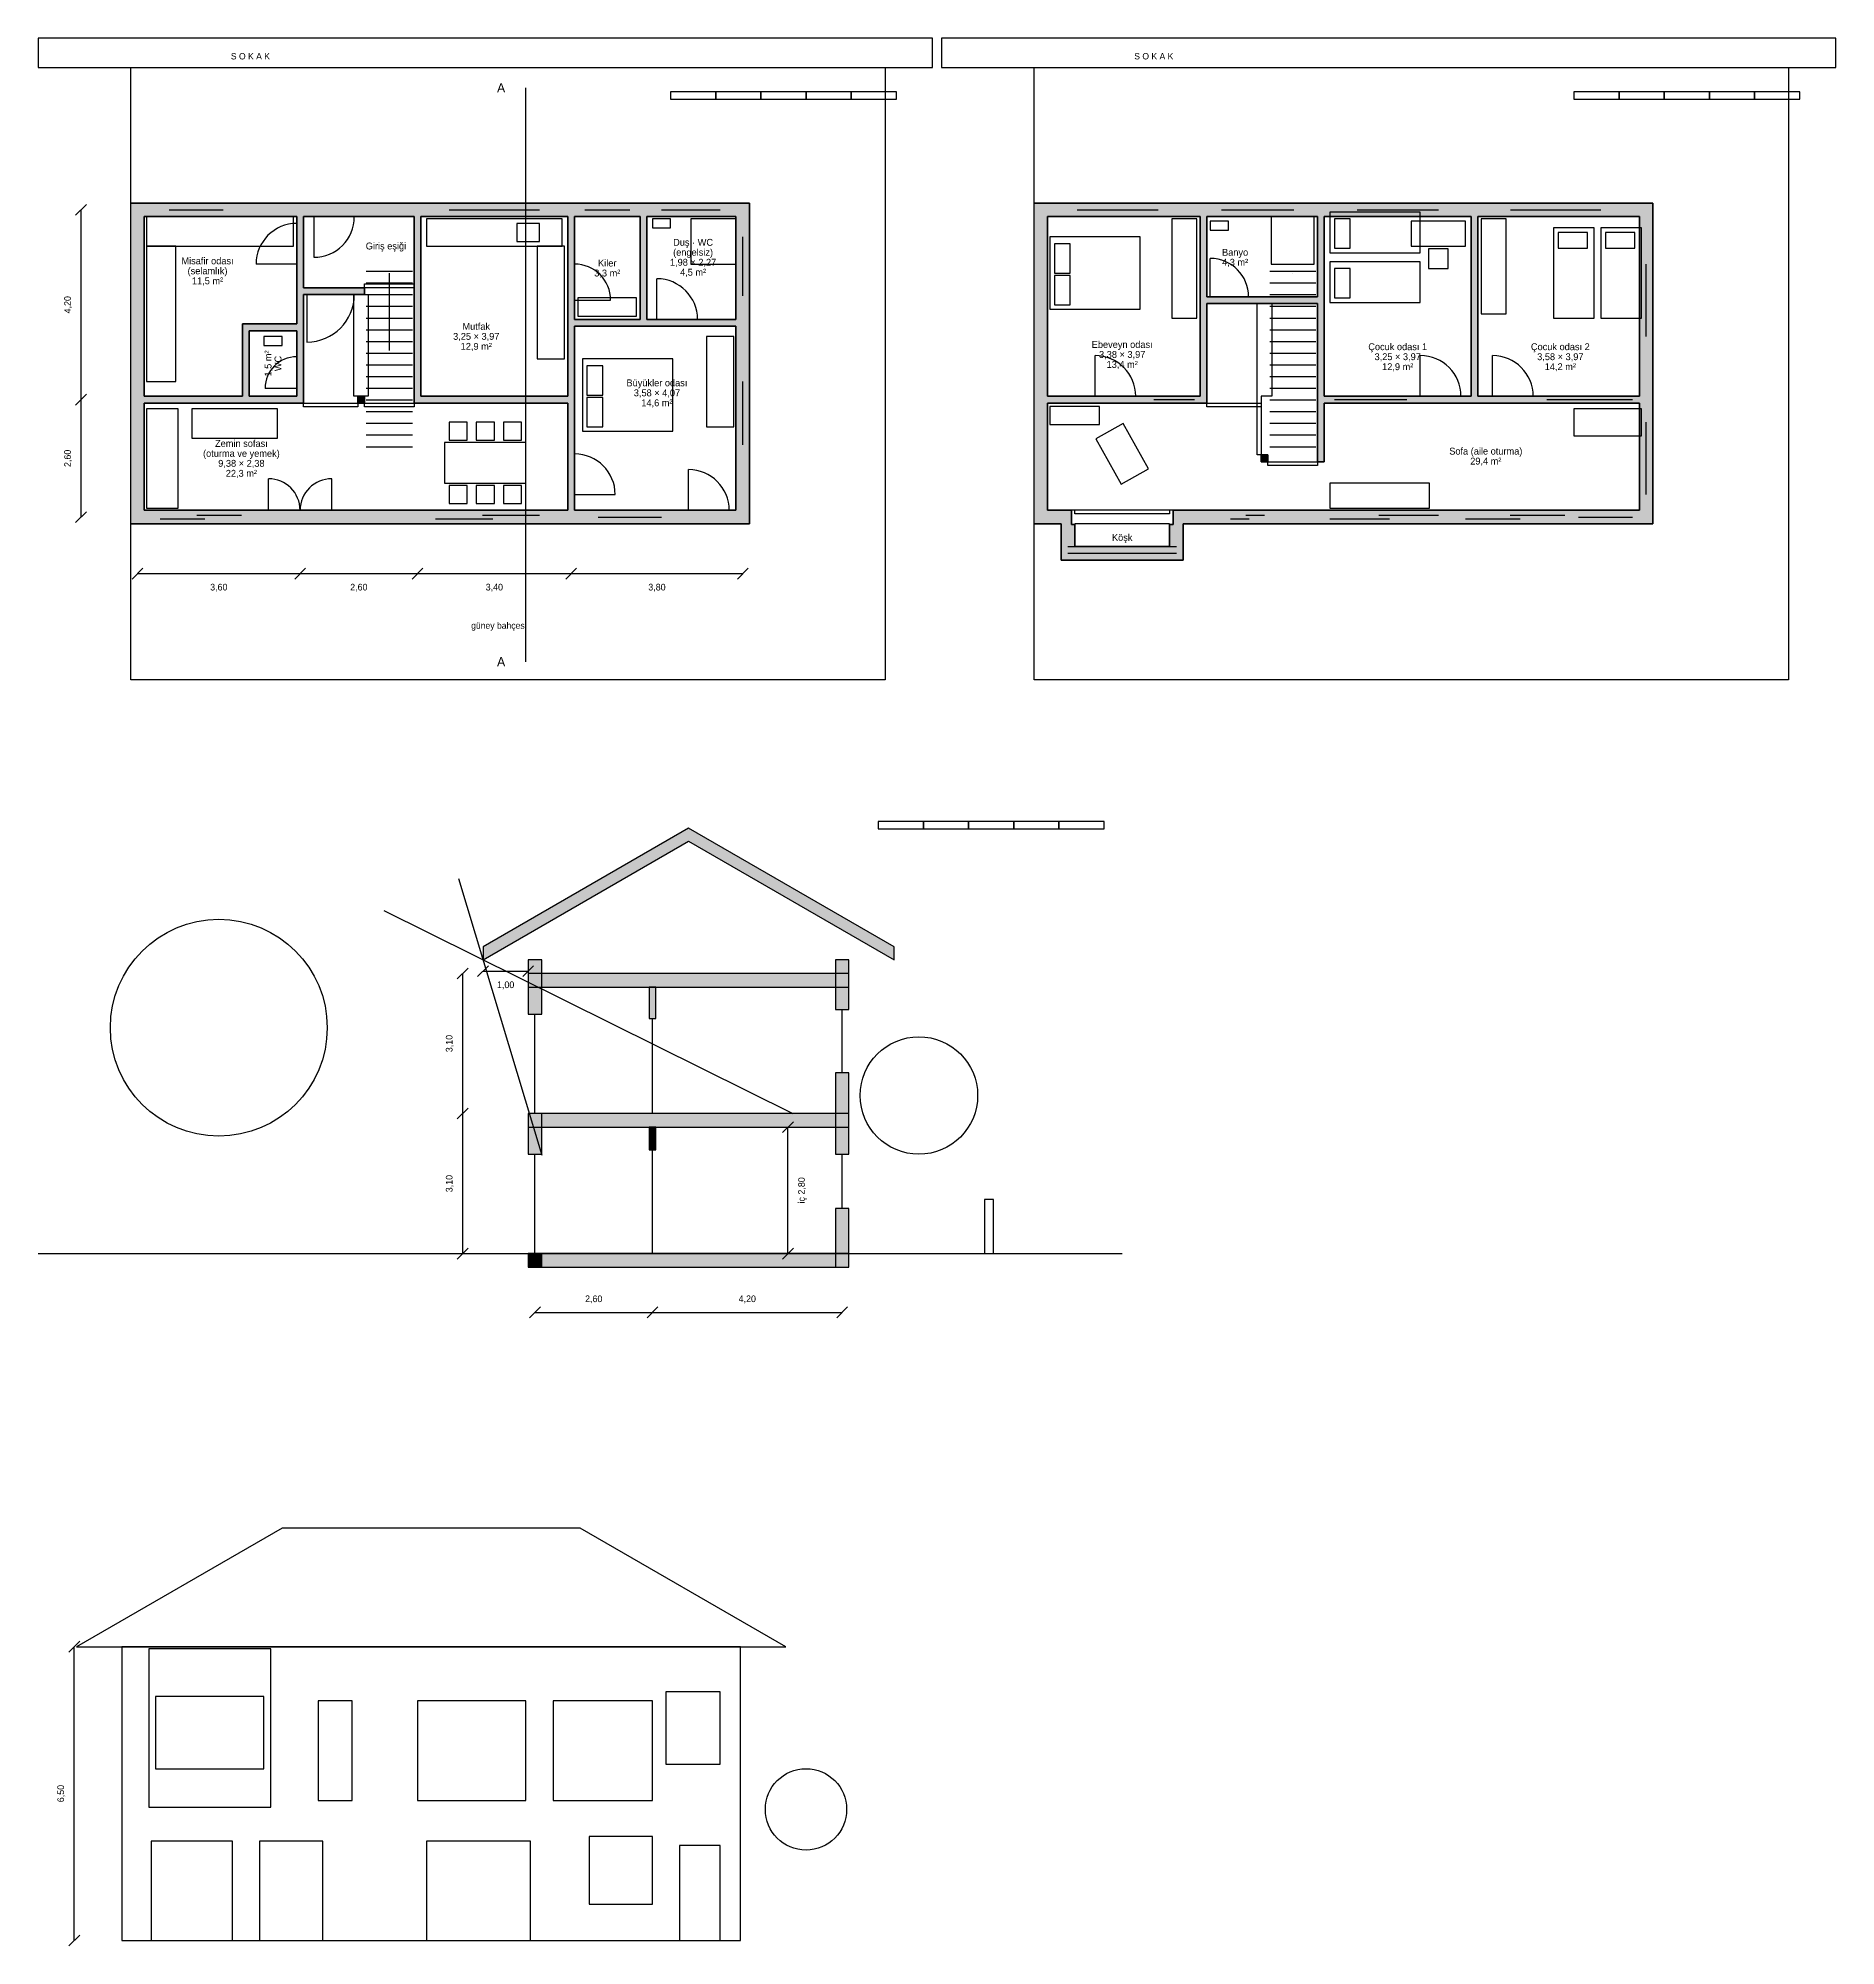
# Model space of a CAD drawing. Header units: metres. Extents: x 1.4 to 41.2, y 12.5 to 54.7.
import ezdxf
from ezdxf.enums import TextEntityAlignment as Align

# ---------------------------------------------------------------- set-up
doc = ezdxf.new("R2010")
doc.units = ezdxf.units.M
for name, color, linetype in [('ACIKLIK', 5, 'Continuous'), ('AKS', 1, 'Continuous'), ('DUVAR', 7, 'Continuous'), ('GORUNUS', 8, 'Continuous'), ('GUNES', 30, 'Continuous'), ('KESIT', 7, 'Continuous'), ('MOBILYA', 9, 'Continuous'), ('ODA', 8, 'Continuous'), ('OLCU', 3, 'Continuous'), ('PEYZAJ', 3, 'Continuous'), ('YAZI', 7, 'Continuous')]:
    doc.layers.add(name, color=color, linetype=linetype)

msp = doc.modelspace()

# ---------------------------------------------------------------- hatches: boundary and pattern name
at = {"layer": 'DUVAR'}
h = msp.add_hatch(color=250, dxfattribs=at)
h.paths.add_polyline_path([(3.45, 51.05), (17.15, 51.05), (17.15, 43.95), (3.45, 43.95), (3.45, 51.05)])
h.paths.add_polyline_path([(3.75, 44.25), (13.125, 44.25), (13.125, 46.625), (9.725, 46.625), (9.725, 46.775), (9.725, 46.86), (9.725, 48.94), (9.725, 49.025), (9.725, 49.175), (9.725, 49.26), (9.725, 50.75), (7.275, 50.75), (7.275, 49.175), (8.625, 49.175), (8.625, 49.025), (8.475, 49.025), (8.39, 49.025), (7.275, 49.025), (7.275, 46.86), (7.275, 46.775), (7.275, 46.625), (3.75, 46.625), (3.75, 44.25)], flags=16)
h.paths.add_polyline_path([(16.85, 44.25), (16.85, 48.325), (13.275, 48.325), (13.275, 44.25), (16.85, 44.25)], flags=16)
h.paths.add_polyline_path([(7.125, 48.225), (6.075, 48.225), (6.075, 46.775), (7.125, 46.775), (7.125, 48.225)], flags=16)
h.paths.add_polyline_path([(7.125, 50.75), (3.75, 50.75), (3.75, 46.775), (5.925, 46.775), (5.925, 48.375), (7.125, 48.375), (7.125, 50.75)], flags=16)
h.paths.add_polyline_path([(13.125, 50.75), (9.875, 50.75), (9.875, 46.775), (13.125, 46.775), (13.125, 50.75)], flags=16)
h.paths.add_polyline_path([(14.725, 50.75), (13.275, 50.75), (13.275, 48.475), (14.725, 48.475), (14.725, 50.75)], flags=16)
h.paths.add_polyline_path([(16.85, 48.475), (16.85, 50.75), (14.875, 50.75), (14.875, 48.475), (16.85, 48.475)], flags=16)
h = msp.add_hatch(color=250, dxfattribs=at)
h.paths.add_polyline_path([(23.45, 51.05), (37.15, 51.05), (37.15, 43.95), (26.75, 43.95), (26.75, 43.15), (24.05, 43.15), (24.05, 43.95), (23.45, 43.95), (23.45, 51.05)])
h.paths.add_polyline_path([(24.35, 43.94), (24.35, 43.45), (26.45, 43.45), (26.45, 43.94), (26.525, 43.94), (26.525, 44.25), (36.85, 44.25), (36.85, 46.625), (29.875, 46.625), (29.875, 45.325), (29.725, 45.325), (29.725, 45.475), (29.725, 45.56), (29.725, 48.825), (28.71, 48.825), (28.625, 48.825), (28.475, 48.825), (28.39, 48.825), (27.275, 48.825), (27.275, 46.86), (27.275, 46.775), (27.275, 46.625), (23.75, 46.625), (23.75, 44.25), (24.275, 44.25), (24.275, 43.94), (24.35, 43.94)], flags=16)
h.paths.add_polyline_path([(27.125, 50.75), (23.75, 50.75), (23.75, 46.775), (27.125, 46.775), (27.125, 50.75)], flags=16)
h.paths.add_polyline_path([(33.125, 50.75), (29.875, 50.75), (29.875, 46.775), (33.125, 46.775), (33.125, 50.75)], flags=16)
h.paths.add_polyline_path([(36.85, 50.75), (33.275, 50.75), (33.275, 46.775), (36.85, 46.775), (36.85, 50.75)], flags=16)
h.paths.add_polyline_path([(29.725, 50.75), (27.275, 50.75), (27.275, 48.975), (29.725, 48.975), (29.725, 50.75)], flags=16)
for points in [[(8.625, 46.625), (8.475, 46.625), (8.475, 46.775), (8.625, 46.775), (8.625, 46.625)], [(28.475, 45.325), (28.475, 45.475), (28.625, 45.475), (28.625, 45.325), (28.475, 45.325)]]:
    msp.add_hatch(color=250, dxfattribs=at).paths.add_polyline_path(points)
at = {"layer": 'KESIT'}
for points in [[(11.25, 34.3), (15.8, 36.927), (20.35, 34.3), (20.35, 34.589), (15.8, 37.216), (11.25, 34.589), (11.25, 34.3)], [(12.55, 33.1), (12.55, 34.3), (12.25, 34.3), (12.25, 33.1), (12.55, 33.1)], [(19.35, 33.2), (19.35, 34.3), (19.05, 34.3), (19.05, 33.2), (19.35, 33.2)], [(19.35, 33.7), (19.35, 34), (12.25, 34), (12.25, 33.7), (19.35, 33.7)], [(15.075, 33), (15.075, 33.7), (14.925, 33.7), (14.925, 33), (15.075, 33)], [(19.35, 30), (19.35, 31.8), (19.05, 31.8), (19.05, 30), (19.35, 30)], [(12.55, 30), (12.55, 30.9), (12.25, 30.9), (12.25, 30), (12.55, 30)], [(19.35, 30.6), (19.35, 30.9), (12.25, 30.9), (12.25, 30.6), (19.35, 30.6)], [(15.075, 30.1), (15.075, 30.6), (14.925, 30.6), (14.925, 30.1), (15.075, 30.1)], [(19.35, 27.5), (19.35, 28.8), (19.05, 28.8), (19.05, 27.5), (19.35, 27.5)], [(19.35, 27.5), (19.35, 27.8), (12.25, 27.8), (12.25, 27.5), (19.35, 27.5)], [(12.55, 27.5), (12.55, 27.8), (12.25, 27.8), (12.25, 27.5), (12.55, 27.5)]]:
    msp.add_hatch(color=250, dxfattribs=at).paths.add_polyline_path(points)

# ---------------------------------------------------------------- linework, layer by layer
at = {"layer": 'ACIKLIK'}
for points in [[(4.3, 51.05), (5.5, 51.05)], [(4.3, 50.9), (5.5, 50.9)], [(4.3, 50.75), (5.5, 50.75)], [(7.5, 50.75), (7.5, 49.85)], [(10.5, 51.05), (12.5, 51.05)], [(10.5, 50.9), (12.5, 50.9)], [(10.5, 50.75), (12.5, 50.75)], [(13.5, 51.05), (14.5, 51.05)], [(13.5, 50.9), (14.5, 50.9)], [(13.5, 50.75), (14.5, 50.75)], [(15.2, 51.05), (16.5, 51.05)], [(15.2, 50.9), (16.5, 50.9)], [(15.2, 50.75), (16.5, 50.75)], [(24.4, 51.05), (26.2, 51.05)], [(24.4, 50.9), (26.2, 50.9)], [(24.4, 50.75), (26.2, 50.75)], [(27.6, 51.05), (29.2, 51.05)], [(27.6, 50.9), (29.2, 50.9)], [(27.6, 50.75), (29.2, 50.75)], [(30.6, 51.05), (32.4, 51.05)], [(30.6, 50.9), (32.4, 50.9)], [(30.6, 50.75), (32.4, 50.75)], [(34, 51.05), (36, 51.05)], [(34, 50.9), (36, 50.9)], [(34, 50.75), (36, 50.75)], [(16.85, 49), (16.85, 50.3)], [(17, 49), (17, 50.3)], [(17.15, 49), (17.15, 50.3)], [(27.35, 48.975), (27.35, 49.825)], [(7.125, 49.7), (6.225, 49.7)], [(36.85, 48.1), (36.85, 49.7)], [(37, 48.1), (37, 49.7)], [(37.15, 48.1), (37.15, 49.7)], [(7.35, 49.025), (7.35, 47.975)], [(15.1, 48.475), (15.1, 49.375)], [(13.275, 48.9), (14.075, 48.9)], [(24.8, 46.775), (24.8, 47.675)], [(32, 46.775), (32, 47.675)], [(33.6, 46.775), (33.6, 47.675)], [(7.125, 46.95), (6.425, 46.95)], [(16.85, 45.7), (16.85, 47.1)], [(17, 45.7), (17, 47.1)], [(17.15, 45.7), (17.15, 47.1)], [(26.1, 46.775), (27, 46.775)], [(26.1, 46.7), (27, 46.7)], [(26.1, 46.625), (27, 46.625)], [(30.1, 46.775), (31.7, 46.775)], [(30.1, 46.7), (31.7, 46.7)], [(30.1, 46.625), (31.7, 46.625)], [(34.8, 46.775), (36.7, 46.775)], [(34.8, 46.7), (36.7, 46.7)], [(34.8, 46.625), (36.7, 46.625)], [(36.85, 44.6), (36.85, 46.2)], [(37, 44.6), (37, 46.2)], [(37.15, 44.6), (37.15, 46.2)], [(6.5, 44.25), (6.5, 44.95)], [(7.9, 44.25), (7.9, 44.95)], [(15.8, 44.25), (15.8, 45.15)], [(13.275, 44.6), (14.175, 44.6)], [(4.1, 44.06), (5.09, 44.06)], [(4.91, 44.14), (5.9, 44.14)], [(10.2, 44.06), (11.465, 44.06)], [(11.235, 44.14), (12.5, 44.14)], [(13.8, 44.25), (15.2, 44.25)], [(13.8, 44.1), (15.2, 44.1)], [(13.8, 43.95), (15.2, 43.95)], [(27.8, 44.06), (28.212, 44.06)], [(28.137, 44.14), (28.55, 44.14)], [(30, 44.06), (31.32, 44.06)], [(31.08, 44.14), (32.4, 44.14)], [(33, 44.06), (34.21, 44.06)], [(33.99, 44.14), (35.2, 44.14)], [(35.5, 44.25), (36.7, 44.25)], [(35.5, 44.1), (36.7, 44.1)], [(35.5, 43.95), (36.7, 43.95)], [(24.2, 43.45), (26.6, 43.45)], [(24.2, 43.3), (26.6, 43.3)], [(24.2, 43.15), (26.6, 43.15)], [(12.4, 30.9), (12.4, 33.1)], [(15, 30.9), (15, 33)], [(19.2, 31.8), (19.2, 33.2)], [(12.4, 27.8), (12.4, 30)], [(15, 27.8), (15, 30.1)], [(19.2, 28.8), (19.2, 30)]]:
    msp.add_lwpolyline(points, dxfattribs=at)
for centre, radius, start, end in [((7.5, 50.75), 0.9, 270, 360), ((7.125, 49.7), 0.9, 90, 180), ((27.35, 48.975), 0.85, 0, 90), ((13.275, 48.9), 0.8, 0, 90), ((7.35, 49.025), 1.05, 270, 360), ((15.1, 48.475), 0.9, 0, 90), ((7.125, 46.95), 0.7, 90, 180), ((24.8, 46.775), 0.9, 0, 90), ((32, 46.775), 0.9, 0, 90), ((33.6, 46.775), 0.9, 0, 90), ((13.275, 44.6), 0.9, 0, 90), ((6.5, 44.25), 0.7, 0, 90), ((7.9, 44.25), 0.7, 90, 180), ((15.8, 44.25), 0.9, 0, 90)]:
    msp.add_arc(centre, radius, start, end, dxfattribs=at)
at = {"layer": 'AKS'}
msp.add_lwpolyline([(12.2, 40.9), (12.2, 53.6)], dxfattribs=at)
at = {"layer": 'DUVAR'}
for points in [[(3.45, 51.05), (17.15, 51.05), (17.15, 43.95), (3.45, 43.95), (3.45, 51.05)], [(3.75, 44.25), (13.125, 44.25), (13.125, 46.625), (9.725, 46.625), (9.725, 46.775), (9.725, 46.86), (9.725, 48.94), (9.725, 49.025), (9.725, 49.175), (9.725, 49.26), (9.725, 50.75), (7.275, 50.75), (7.275, 49.175), (8.625, 49.175), (8.625, 49.025), (8.475, 49.025), (8.39, 49.025), (7.275, 49.025), (7.275, 46.86), (7.275, 46.775), (7.275, 46.625), (3.75, 46.625), (3.75, 44.25)], [(7.125, 50.75), (3.75, 50.75), (3.75, 46.775), (5.925, 46.775), (5.925, 48.375), (7.125, 48.375), (7.125, 50.75)], [(13.125, 50.75), (9.875, 50.75), (9.875, 46.775), (13.125, 46.775), (13.125, 50.75)], [(14.725, 50.75), (13.275, 50.75), (13.275, 48.475), (14.725, 48.475), (14.725, 50.75)], [(16.85, 48.475), (16.85, 50.75), (14.875, 50.75), (14.875, 48.475), (16.85, 48.475)], [(23.45, 51.05), (37.15, 51.05), (37.15, 43.95), (26.75, 43.95), (26.75, 43.15), (24.05, 43.15), (24.05, 43.95), (23.45, 43.95), (23.45, 51.05)], [(27.125, 50.75), (23.75, 50.75), (23.75, 46.775), (27.125, 46.775), (27.125, 50.75)], [(29.725, 50.75), (27.275, 50.75), (27.275, 48.975), (29.725, 48.975), (29.725, 50.75)], [(33.125, 50.75), (29.875, 50.75), (29.875, 46.775), (33.125, 46.775), (33.125, 50.75)], [(36.85, 50.75), (33.275, 50.75), (33.275, 46.775), (36.85, 46.775), (36.85, 50.75)], [(24.35, 43.94), (24.35, 43.45), (26.45, 43.45), (26.45, 43.94), (26.525, 43.94), (26.525, 44.25), (36.85, 44.25), (36.85, 46.625), (29.875, 46.625), (29.875, 45.325), (29.725, 45.325), (29.725, 45.475), (29.725, 45.56), (29.725, 48.825), (28.71, 48.825), (28.625, 48.825), (28.475, 48.825), (28.39, 48.825), (27.275, 48.825), (27.275, 46.86), (27.275, 46.775), (27.275, 46.625), (23.75, 46.625), (23.75, 44.25), (24.275, 44.25), (24.275, 43.94), (24.35, 43.94)], [(7.125, 48.225), (6.075, 48.225), (6.075, 46.775), (7.125, 46.775), (7.125, 48.225)], [(16.85, 44.25), (16.85, 48.325), (13.275, 48.325), (13.275, 44.25), (16.85, 44.25)], [(8.625, 46.625), (8.475, 46.625), (8.475, 46.775), (8.625, 46.775), (8.625, 46.625)], [(28.475, 45.325), (28.475, 45.475), (28.625, 45.475), (28.625, 45.325), (28.475, 45.325)]]:
    msp.add_lwpolyline(points, close=True, dxfattribs=at)
at = {"layer": 'GORUNUS'}
for points in [[(22.55, 27.8), (22.55, 29), (22.35, 29), (22.35, 27.8), (22.55, 27.8)], [(2.25, 19.1), (17.95, 19.1), (13.4, 21.727), (6.8, 21.727), (2.25, 19.1)], [(16.95, 12.6), (16.95, 19.1), (3.25, 19.1), (3.25, 12.6), (16.95, 12.6)], [(6.55, 15.55), (6.55, 19.05), (3.85, 19.05), (3.85, 15.55), (6.55, 15.55)], [(6.4, 16.4), (6.4, 18), (4, 18), (4, 16.4), (6.4, 16.4)], [(8.35, 15.7), (8.35, 17.9), (7.6, 17.9), (7.6, 15.7), (8.35, 15.7)], [(12.2, 15.7), (12.2, 17.9), (9.8, 17.9), (9.8, 15.7), (12.2, 15.7)], [(15, 15.7), (15, 17.9), (12.8, 17.9), (12.8, 15.7), (15, 15.7)], [(16.5, 16.5), (16.5, 18.1), (15.3, 18.1), (15.3, 16.5), (16.5, 16.5)], [(5.7, 12.6), (5.7, 14.8), (3.9, 14.8), (3.9, 12.6), (5.7, 12.6)], [(7.7, 12.6), (7.7, 14.8), (6.3, 14.8), (6.3, 12.6), (7.7, 12.6)], [(12.3, 12.6), (12.3, 14.8), (10, 14.8), (10, 12.6), (12.3, 12.6)], [(15, 13.4), (15, 14.9), (13.6, 14.9), (13.6, 13.4), (15, 13.4)], [(16.5, 12.6), (16.5, 14.7), (15.6, 14.7), (15.6, 12.6), (16.5, 12.6)]]:
    msp.add_lwpolyline(points, close=True, dxfattribs=at)
at = {"layer": 'GUNES'}
for points in [[(10.708, 36.1), (12.55, 29.981)], [(9.05, 35.391), (18.108, 30.9)]]:
    msp.add_lwpolyline(points, dxfattribs=at)
at = {"layer": 'KESIT'}
for points in [[(11.25, 34.3), (15.8, 36.927), (20.35, 34.3), (20.35, 34.589), (15.8, 37.216), (11.25, 34.589), (11.25, 34.3)], [(12.55, 33.1), (12.55, 34.3), (12.25, 34.3), (12.25, 33.1), (12.55, 33.1)], [(19.35, 33.2), (19.35, 34.3), (19.05, 34.3), (19.05, 33.2), (19.35, 33.2)], [(19.35, 33.7), (19.35, 34), (12.25, 34), (12.25, 33.7), (19.35, 33.7)], [(15.075, 33), (15.075, 33.7), (14.925, 33.7), (14.925, 33), (15.075, 33)], [(19.35, 30), (19.35, 31.8), (19.05, 31.8), (19.05, 30), (19.35, 30)], [(12.55, 30), (12.55, 30.9), (12.25, 30.9), (12.25, 30), (12.55, 30)], [(19.35, 30.6), (19.35, 30.9), (12.25, 30.9), (12.25, 30.6), (19.35, 30.6)], [(15.075, 30.1), (15.075, 30.6), (14.925, 30.6), (14.925, 30.1), (15.075, 30.1)], [(19.35, 27.5), (19.35, 28.8), (19.05, 28.8), (19.05, 27.5), (19.35, 27.5)], [(19.35, 27.5), (19.35, 27.8), (12.25, 27.8), (12.25, 27.5), (19.35, 27.5)], [(12.55, 27.5), (12.55, 27.8), (12.25, 27.8), (12.25, 27.5), (12.55, 27.5)]]:
    msp.add_lwpolyline(points, close=True, dxfattribs=at)
msp.add_lwpolyline([(1.4, 27.8), (25.4, 27.8)], dxfattribs=at)
at = {"layer": 'MOBILYA'}
for points in [[(7.05, 50.1), (7.05, 50.75), (3.8, 50.75), (3.8, 50.1), (7.05, 50.1)], [(13, 50.1), (13, 50.7), (10, 50.7), (10, 50.1), (13, 50.1)], [(15.4, 50.5), (15.4, 50.7), (15, 50.7), (15, 50.5), (15.4, 50.5)], [(16.85, 49.7), (16.85, 50.7), (15.85, 50.7), (15.85, 49.7), (16.85, 49.7)], [(27.05, 48.5), (27.05, 50.7), (26.5, 50.7), (26.5, 48.5), (27.05, 48.5)], [(29.65, 49.7), (29.65, 50.75), (28.7, 50.75), (28.7, 49.7), (29.65, 49.7)], [(32, 49.95), (32, 50.85), (30, 50.85), (30, 49.95), (32, 49.95)], [(30.45, 50.05), (30.45, 50.7), (30.1, 50.7), (30.1, 50.05), (30.45, 50.05)], [(33.9, 48.6), (33.9, 50.7), (33.35, 50.7), (33.35, 48.6), (33.9, 48.6)], [(12.5, 50.2), (12.5, 50.6), (12, 50.6), (12, 50.2), (12.5, 50.2)], [(25.8, 48.7), (25.8, 50.3), (23.8, 50.3), (23.8, 48.7), (25.8, 48.7)], [(27.75, 50.45), (27.75, 50.65), (27.35, 50.65), (27.35, 50.45), (27.75, 50.45)], [(33, 50.1), (33, 50.65), (31.8, 50.65), (31.8, 50.1), (33, 50.1)], [(35.85, 48.5), (35.85, 50.5), (34.95, 50.5), (34.95, 48.5), (35.85, 48.5)], [(35.7, 50.05), (35.7, 50.4), (35.05, 50.4), (35.05, 50.05), (35.7, 50.05)], [(36.9, 48.5), (36.9, 50.5), (36, 50.5), (36, 48.5), (36.9, 48.5)], [(36.75, 50.05), (36.75, 50.4), (36.1, 50.4), (36.1, 50.05), (36.75, 50.05)], [(4.45, 47.1), (4.45, 50.1), (3.8, 50.1), (3.8, 47.1), (4.45, 47.1)], [(13.05, 47.6), (13.05, 50.1), (12.45, 50.1), (12.45, 47.6), (13.05, 47.6)], [(24.25, 49.5), (24.25, 50.15), (23.9, 50.15), (23.9, 49.5), (24.25, 49.5)], [(32.62, 49.6), (32.62, 50.04), (32.18, 50.04), (32.18, 49.6), (32.62, 49.6)], [(24.25, 48.8), (24.25, 49.45), (23.9, 49.45), (23.9, 48.8), (24.25, 48.8)], [(32, 48.85), (32, 49.75), (30, 49.75), (30, 48.85), (32, 48.85)], [(30.45, 48.95), (30.45, 49.6), (30.1, 49.6), (30.1, 48.95), (30.45, 48.95)], [(14.65, 48.55), (14.65, 48.95), (13.35, 48.95), (13.35, 48.55), (14.65, 48.55)], [(6.8, 47.9), (6.8, 48.1), (6.4, 48.1), (6.4, 47.9), (6.8, 47.9)], [(16.8, 46.1), (16.8, 48.1), (16.2, 48.1), (16.2, 46.1), (16.8, 46.1)], [(15.45, 46), (15.45, 47.6), (13.45, 47.6), (13.45, 46), (15.45, 46)], [(13.9, 46.8), (13.9, 47.45), (13.55, 47.45), (13.55, 46.8), (13.9, 46.8)], [(4.5, 44.3), (4.5, 46.5), (3.8, 46.5), (3.8, 44.3), (4.5, 44.3)], [(6.7, 45.85), (6.7, 46.5), (4.8, 46.5), (4.8, 45.85), (6.7, 45.85)], [(13.9, 46.1), (13.9, 46.75), (13.55, 46.75), (13.55, 46.1), (13.9, 46.1)], [(24.9, 46.15), (24.9, 46.55), (23.8, 46.55), (23.8, 46.15), (24.9, 46.15)], [(36.9, 45.9), (36.9, 46.5), (35.4, 46.5), (35.4, 45.9), (36.9, 45.9)], [(10.9, 45.8), (10.9, 46.2), (10.5, 46.2), (10.5, 45.8), (10.9, 45.8)], [(11.5, 45.8), (11.5, 46.2), (11.1, 46.2), (11.1, 45.8), (11.5, 45.8)], [(12.1, 45.8), (12.1, 46.2), (11.7, 46.2), (11.7, 45.8), (12.1, 45.8)], [(25.425, 46.173), (24.814, 45.831), (25.375, 44.827), (25.986, 45.169), (25.425, 46.173)], [(12.2, 44.85), (12.2, 45.75), (10.4, 45.75), (10.4, 44.85), (12.2, 44.85)], [(10.9, 44.4), (10.9, 44.8), (10.5, 44.8), (10.5, 44.4), (10.9, 44.4)], [(11.5, 44.4), (11.5, 44.8), (11.1, 44.8), (11.1, 44.4), (11.5, 44.4)], [(12.1, 44.4), (12.1, 44.8), (11.7, 44.8), (11.7, 44.4), (12.1, 44.4)], [(32.2, 44.3), (32.2, 44.85), (30, 44.85), (30, 44.3), (32.2, 44.3)], [(26.45, 43.45), (26.45, 43.95), (24.35, 43.95), (24.35, 43.45), (26.45, 43.45)]]:
    msp.add_lwpolyline(points, close=True, dxfattribs=at)
for points in [[(8.665, 49.541), (9.685, 49.541)], [(9.175, 49.5), (9.175, 47.79)], [(28.665, 49.541), (29.685, 49.541)], [(29.175, 49.5), (29.175, 49.5)], [(8.665, 49.282), (9.685, 49.282)], [(8.665, 49.024), (9.685, 49.024)], [(28.665, 49.282), (29.685, 49.282)], [(28.665, 49.024), (29.685, 49.024)], [(8.665, 48.765), (9.685, 48.765)], [(28.665, 48.765), (29.685, 48.765)], [(8.665, 48.506), (9.685, 48.506)], [(8.665, 48.247), (9.685, 48.247)], [(28.665, 48.506), (29.685, 48.506)], [(28.665, 48.247), (29.685, 48.247)], [(8.665, 47.988), (9.685, 47.988)], [(8.665, 47.729), (9.685, 47.729)], [(28.665, 47.988), (29.685, 47.988)], [(28.665, 47.729), (29.685, 47.729)], [(8.665, 47.471), (9.685, 47.471)], [(28.665, 47.471), (29.685, 47.471)], [(8.665, 47.212), (9.685, 47.212)], [(8.665, 46.953), (9.685, 46.953)], [(28.665, 47.212), (29.685, 47.212)], [(28.665, 46.953), (29.685, 46.953)], [(8.665, 46.694), (9.685, 46.694)], [(28.665, 46.694), (29.685, 46.694)], [(8.665, 46.435), (9.685, 46.435)], [(8.665, 46.176), (9.685, 46.176)], [(28.665, 46.435), (29.685, 46.435)], [(28.665, 46.176), (29.685, 46.176)], [(8.665, 45.918), (9.685, 45.918)], [(8.665, 45.659), (9.685, 45.659)], [(28.665, 45.918), (29.685, 45.918)], [(28.665, 45.659), (29.685, 45.659)]]:
    msp.add_lwpolyline(points, dxfattribs=at)
at = {"layer": 'ODA'}
for points in [[(3.75, 46.775), (3.75, 50.75), (7.125, 50.75), (7.125, 48.375), (5.925, 48.375), (5.925, 46.775), (3.75, 46.775)], [(7.275, 49.175), (7.275, 50.75), (9.725, 50.75), (9.725, 49.175), (7.275, 49.175)], [(9.875, 46.775), (9.875, 50.75), (13.125, 50.75), (13.125, 46.775), (9.875, 46.775)], [(13.275, 48.475), (13.275, 50.75), (14.725, 50.75), (14.725, 48.475), (13.275, 48.475)], [(14.875, 48.475), (14.875, 50.75), (16.85, 50.75), (16.85, 48.475), (14.875, 48.475)], [(23.75, 46.775), (23.75, 50.75), (27.125, 50.75), (27.125, 46.775), (23.75, 46.775)], [(27.275, 48.975), (27.275, 50.75), (29.725, 50.75), (29.725, 48.975), (27.275, 48.975)], [(29.875, 46.775), (29.875, 50.75), (33.125, 50.75), (33.125, 46.775), (29.875, 46.775)], [(33.275, 46.775), (33.275, 50.75), (36.85, 50.75), (36.85, 46.775), (33.275, 46.775)], [(8.475, 46.54), (7.275, 46.54), (7.275, 46.775), (7.275, 46.86), (7.275, 49.025), (8.39, 49.025), (8.475, 49.025), (8.71, 49.025), (8.71, 46.775), (8.475, 46.775), (8.475, 46.54)], [(9.725, 46.775), (9.725, 46.54), (8.625, 46.54), (8.625, 46.775), (8.39, 46.775), (8.39, 49.025), (8.625, 49.025), (8.625, 49.26), (9.725, 49.26), (9.725, 49.025), (9.725, 48.94), (9.725, 46.86), (9.725, 46.775)], [(28.475, 46.54), (27.275, 46.54), (27.275, 46.775), (27.275, 46.86), (27.275, 48.825), (28.39, 48.825), (28.475, 48.825), (28.71, 48.825), (28.71, 46.775), (28.475, 46.775), (28.475, 46.54)], [(29.725, 45.24), (28.625, 45.24), (28.625, 45.475), (28.39, 45.475), (28.39, 48.825), (28.625, 48.825), (28.71, 48.825), (29.725, 48.825), (29.725, 45.56), (29.725, 45.475), (29.725, 45.24)], [(6.075, 46.775), (6.075, 48.225), (7.125, 48.225), (7.125, 46.775), (6.075, 46.775)], [(13.275, 48.325), (16.85, 48.325), (16.85, 44.25), (13.275, 44.25), (13.275, 48.325)], [(13.125, 46.625), (13.125, 44.25), (3.75, 44.25), (3.75, 46.625), (13.125, 46.625)], [(29.875, 46.625), (36.85, 46.625), (36.85, 44.25), (26.45, 44.25), (26.45, 44.175), (24.35, 44.175), (24.35, 44.25), (23.75, 44.25), (23.75, 46.625), (28.475, 46.625), (28.475, 45.325), (29.875, 45.325), (29.875, 46.625)], [(26.45, 43.45), (24.35, 43.45), (24.35, 43.94), (24.275, 43.94), (24.275, 44.26), (26.525, 44.26), (26.525, 43.94), (26.45, 43.94), (26.45, 43.45)]]:
    msp.add_lwpolyline(points, close=True, dxfattribs=at)
at = {"layer": 'OLCU'}
for points in [[(16.4, 53.35), (16.4, 53.51), (15.4, 53.51), (15.4, 53.35), (16.4, 53.35)], [(17.4, 53.35), (17.4, 53.51), (16.4, 53.51), (16.4, 53.35), (17.4, 53.35)], [(18.4, 53.35), (18.4, 53.51), (17.4, 53.51), (17.4, 53.35), (18.4, 53.35)], [(19.4, 53.35), (19.4, 53.51), (18.4, 53.51), (18.4, 53.35), (19.4, 53.35)], [(20.4, 53.35), (20.4, 53.51), (19.4, 53.51), (19.4, 53.35), (20.4, 53.35)], [(36.4, 53.35), (36.4, 53.51), (35.4, 53.51), (35.4, 53.35), (36.4, 53.35)], [(37.4, 53.35), (37.4, 53.51), (36.4, 53.51), (36.4, 53.35), (37.4, 53.35)], [(38.4, 53.35), (38.4, 53.51), (37.4, 53.51), (37.4, 53.35), (38.4, 53.35)], [(39.4, 53.35), (39.4, 53.51), (38.4, 53.51), (38.4, 53.35), (39.4, 53.35)], [(40.4, 53.35), (40.4, 53.51), (39.4, 53.51), (39.4, 53.35), (40.4, 53.35)], [(21, 37.2), (21, 37.36), (20, 37.36), (20, 37.2), (21, 37.2)], [(22, 37.2), (22, 37.36), (21, 37.36), (21, 37.2), (22, 37.2)], [(23, 37.2), (23, 37.36), (22, 37.36), (22, 37.2), (23, 37.2)], [(24, 37.2), (24, 37.36), (23, 37.36), (23, 37.2), (24, 37.2)], [(25, 37.2), (25, 37.36), (24, 37.36), (24, 37.2), (25, 37.2)]]:
    msp.add_lwpolyline(points, close=True, dxfattribs=at)
for points in [[(2.23, 50.78), (2.47, 51.02)], [(2.35, 46.7), (2.35, 50.9)], [(2.23, 46.58), (2.47, 46.82)], [(2.23, 46.58), (2.47, 46.82)], [(2.35, 44.1), (2.35, 46.7)], [(2.23, 43.98), (2.47, 44.22)], [(3.48, 42.73), (3.72, 42.97)], [(3.6, 42.85), (7.2, 42.85)], [(7.08, 42.73), (7.32, 42.97)], [(7.08, 42.73), (7.32, 42.97)], [(7.2, 42.85), (9.8, 42.85)], [(9.68, 42.73), (9.92, 42.97)], [(9.68, 42.73), (9.92, 42.97)], [(9.8, 42.85), (13.2, 42.85)], [(13.08, 42.73), (13.32, 42.97)], [(13.08, 42.73), (13.32, 42.97)], [(13.2, 42.85), (17, 42.85)], [(16.88, 42.73), (17.12, 42.97)], [(10.68, 33.88), (10.92, 34.12)], [(10.8, 30.9), (10.8, 34)], [(11.13, 33.93), (11.37, 34.17)], [(11.25, 34.05), (12.25, 34.05)], [(12.13, 33.93), (12.37, 34.17)], [(10.68, 30.78), (10.92, 31.02)], [(10.68, 30.78), (10.92, 31.02)], [(10.8, 27.8), (10.8, 30.9)], [(17.88, 30.48), (18.12, 30.72)], [(18, 27.8), (18, 30.6)], [(10.68, 27.68), (10.92, 27.92)], [(17.88, 27.68), (18.12, 27.92)], [(12.28, 26.38), (12.52, 26.62)], [(14.88, 26.38), (15.12, 26.62)], [(14.88, 26.38), (15.12, 26.62)], [(19.08, 26.38), (19.32, 26.62)], [(12.4, 26.5), (15, 26.5)], [(15, 26.5), (19.2, 26.5)], [(2.08, 18.98), (2.32, 19.22)], [(2.2, 12.6), (2.2, 19.1)], [(2.08, 12.48), (2.32, 12.72)]]:
    msp.add_lwpolyline(points, dxfattribs=at)
at = {"layer": 'PEYZAJ'}
for points in [[(21.2, 54.05), (21.2, 54.7), (1.4, 54.7), (1.4, 54.05), (21.2, 54.05)], [(41.2, 54.05), (41.2, 54.7), (21.4, 54.7), (21.4, 54.05), (41.2, 54.05)], [(3.45, 54.05), (20.15, 54.05), (20.15, 40.5), (3.45, 40.5), (3.45, 43.95), (17.15, 43.95), (17.15, 51.05), (3.45, 51.05), (3.45, 54.05)], [(23.45, 54.05), (40.15, 54.05), (40.15, 40.5), (23.45, 40.5), (23.45, 43.95), (24.05, 43.95), (24.05, 43.15), (26.75, 43.15), (26.75, 43.95), (37.15, 43.95), (37.15, 51.05), (23.45, 51.05), (23.45, 54.05)]]:
    msp.add_lwpolyline(points, close=True, dxfattribs=at)
for centre, radius in [((5.4, 32.8), 2.4), ((20.9, 31.3), 1.3), ((18.4, 15.5), 0.9)]:
    msp.add_circle(centre, radius, dxfattribs=at)

# ---------------------------------------------------------------- texts
at = {"layer": 'AKS'}
for p in [(11.65, 53.6), (11.65, 40.9)]:
    msp.add_text('A', height=0.203, dxfattribs=at).set_placement(p, align=Align.MIDDLE_CENTER)
at = {"layer": 'OLCU'}
for s, p in [('4,20', (2.05, 48.8)), ('2,60', (2.05, 45.4)), ('3,10', (10.5, 32.45)), ('3,10', (10.5, 29.35)), ('iç 2,80', (18.3, 29.2)), ('6,50', (1.9, 15.85))]:
    msp.add_text(s, height=0.1473, rotation=90, dxfattribs=at).set_placement(p, align=Align.MIDDLE_CENTER)
for s, p in [('3,60', (5.4, 42.55)), ('2,60', (8.5, 42.55)), ('3,40', (11.5, 42.55)), ('3,80', (15.1, 42.55)), ('1,00', (11.75, 33.75)), ('2,60', (13.7, 26.8)), ('4,20', (17.1, 26.8))]:
    msp.add_text(s, height=0.1473, dxfattribs=at).set_placement(p, align=Align.MIDDLE_CENTER)
at = {"layer": 'YAZI'}
for s, height, p in [('S O K A K', 0.1422, (6.1, 54.3)), ('S O K A K', 0.1422, (26.1, 54.3)), ('Duş · WC', 0.1524, (15.9, 50.181)), ('Misafir odası', 0.1524, (5.15, 49.771)), ('Giriş eşiği', 0.1524, (9.1, 50.1)), ('(engelsiz)', 0.1524, (15.9, 49.96)), ('Banyo', 0.1524, (27.9, 49.96)), ('(selamlık)', 0.1524, (5.15, 49.55)), ('11,5 m²', 0.1524, (5.15, 49.329)), ('3,3 m²', 0.1524, (14, 49.502)), ('Kiler', 0.1524, (14, 49.723)), ('1,98 × 2,27', 0.1524, (15.9, 49.74)), ('4,5 m²', 0.1524, (15.9, 49.519)), ('4,3 m²', 0.1524, (27.9, 49.74)), ('3,25 × 3,97', 0.1524, (11.1, 48.1)), ('Mutfak', 0.1524, (11.1, 48.321)), ('12,9 m²', 0.1524, (11.1, 47.879)), ('Ebeveyn odası', 0.1524, (25.4, 47.921)), ('3,38 × 3,97', 0.1524, (25.4, 47.7)), ('Çocuk odası 1', 0.1524, (31.5, 47.871)), ('3,25 × 3,97', 0.1524, (31.5, 47.65)), ('Çocuk odası 2', 0.1524, (35.1, 47.871)), ('3,58 × 3,97', 0.1524, (35.1, 47.65)), ('13,4 m²', 0.1524, (25.4, 47.479)), ('12,9 m²', 0.1524, (31.5, 47.429)), ('14,2 m²', 0.1524, (35.1, 47.429)), ('Büyükler odası', 0.1524, (15.1, 47.071)), ('3,58 × 4,07', 0.1524, (15.1, 46.85)), ('14,6 m²', 0.1524, (15.1, 46.629)), ('Zemin sofası', 0.1524, (5.9, 45.731)), ('Sofa (aile oturma)', 0.1524, (33.45, 45.56)), ('(oturma ve yemek)', 0.1524, (5.9, 45.51)), ('9,38 × 2,38', 0.1524, (5.9, 45.29)), ('29,4 m²', 0.1524, (33.45, 45.34)), ('22,3 m²', 0.1524, (5.9, 45.069)), ('Köşk', 0.1524, (25.4, 43.65)), ('güney bahçesi', 0.14224, (11.6, 41.7))]:
    msp.add_text(s, height=height, dxfattribs=at).set_placement(p, align=Align.MIDDLE_CENTER)
for s, p in [('1,5 m²', (6.49, 47.5)), ('WC', (6.71, 47.5))]:
    msp.add_text(s, height=0.1524, rotation=90, dxfattribs=at).set_placement(p, align=Align.MIDDLE_CENTER)

doc.saveas('drawing.dxf')
